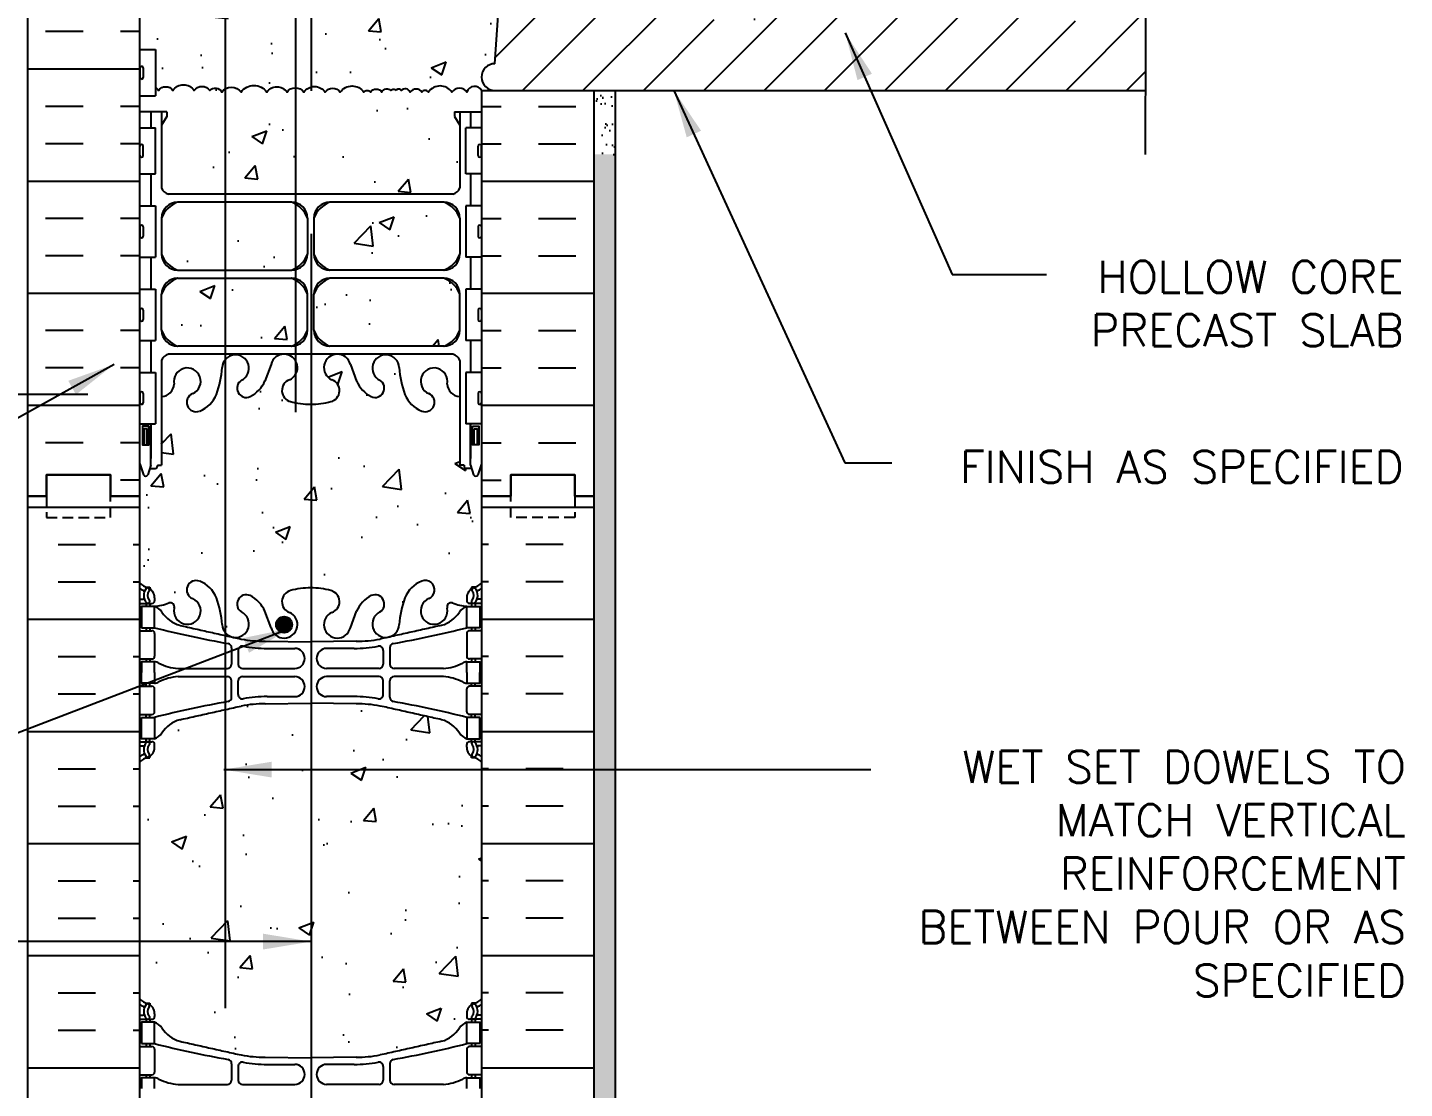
# Model space of a CAD drawing. Header units: inches. Extents: x 224.3 to 278.9, y 156 to 224.2.
# Drawn here: x 246.67 to 278.91, y 182.37 to 207.21 of the extents above; entities that cross this region are included whole.
import ezdxf

# ---------------------------------------------------------------- set-up
doc = ezdxf.new("R2010")
doc.units = ezdxf.units.IN
doc.header["$MEASUREMENT"] = 0
doc.linetypes.add('DASHED2', pattern=[0.375, 0.25, -0.125])
for name, color, linetype in [('HATCH', 12, 'Continuous'), ('line25', 2, 'Continuous'), ('LINE3', 3, 'Continuous'), ('LINE50', 5, 'Continuous'), ('LINE9', 9, 'Continuous'), ('TEXT', 4, 'Continuous'), ('Web_Edge', 9, 'Continuous')]:
    doc.layers.add(name, color=color, linetype=linetype)
doc.styles.add('DIM', font='romans.shx', dxfattribs={"width": 0.7})
doc.styles.add('ROMANS', font='romans.shx', dxfattribs={"height": 0.75})
doc.dimstyles.new('ext_12', dxfattribs={"dimscale": 12, "dimtxt": 0.09375, "dimasz": 0.09375, "dimexe": 0.09375, "dimexo": 0.0625, "dimgap": 0.0625, "dimtad": 1, "dimdec": 1, "dimzin": 3, "dimdsep": 46, "dimlunit": 4, "dimtxsty": 'DIM', "dimcen": 0.09, "dimdle": 0.09375, "dimclrt": 4, "dimadec": 0, "dimazin": 0, "dimtfac": 1, "dimtdec": 1, "dimtmove": 2, "dimatfit": 3, "dimfxl": 1, "dimfrac": 2, "dimtolj": 1, "dimtzin": 0, "dimarcsym": 0})
pattern_1 = [(50, (0, 0), (3.5863, -0.31376), [0.375, -4.125]), (355, (0, 0), (-0.693757, 3.76096), [0.3, -3.3]), (100.4514, (0.299, -0.026), (2.892544, 3.4472), [0.3187, -3.50571]), (46.1842, (0, 1), (5.336207, -0.827596), [0.5625, -6.1875]), (96.6356, (0.4447, 0.931), (4.67331, 4.87059), [0.47805, -5.25857]), (351.1842, (0, 1), (4.67331, 4.87059), [0.45, -4.95]), (21, (0.5, 0.75), (2.984535, -2.013094), [0.375, -4.125]), (326, (0.5, 0.75), (1.216577, 3.62575), [0.3, -3.3]), (71.4514, (0.7487, 0.5822), (4.201112, 1.612656), [0.3187, -3.50571]), (37.5, (0, 0), (0.0607993, 1.6644693), [0, -3.26, 0, -3.35, 0, -3.3125]), (7.5, (0, 0), (1.315348, 1.972059), [0, -1.91, 0, -3.185, 0, -1.2625]), (327.5, (-1.115, 0), (2.669112, -0.1127744), [0, -1.25, 0, -3.9, 0, -5.175]), (317.5, (-1.615, 0), (2.915931, 0.500525), [0, -1.625, 0, -2.59, 0, -3.675])]

msp = doc.modelspace()

# ---------------------------------------------------------------- hatches: boundary and pattern name
at = {"layer": 'HATCH'}
h = msp.add_hatch(dxfattribs=at)
h.set_pattern_fill('AR-CONC', color=256, scale=0.5)
h.set_pattern_definition(pattern_1)
edge = h.paths.add_edge_path()
edge.add_line((257.301, 220.468), (257.301, 223.242))
edge.add_line((257.301, 223.242), (252.301, 223.242))
edge.add_line((252.301, 223.242), (251.301, 222.242))
edge.add_line((251.301, 222.242), (251.301, 224.242))
edge.add_line((251.301, 224.242), (250.301, 223.242))
edge.add_line((250.301, 223.242), (249.301, 223.242))
edge.add_line((249.301, 223.242), (249.301, 220.468))
edge.add_arc((249.647, 220.829), 0.5, 226.2109, 246.4218)
edge.add_line((249.447, 220.371), (249.537, 220.371))
edge.add_line((249.537, 220.371), (249.537, 220.329))
edge.add_arc((249.397, 220.122), 0.25, 0, 55.9442, ccw=False)
edge.add_line((249.647, 220.122), (249.647, 220.055))
edge.add_arc((249.584, 220.055), 0.0625, -90, 0, ccw=False)
edge.add_line((249.584, 219.992), (249.537, 219.992))
edge.add_line((249.537, 219.992), (249.537, 219.922))
edge.add_line((249.537, 219.922), (249.642, 219.922))
edge.add_arc((249.519, 219.58), 0.364, 32.0424, 70.3387, ccw=False)
edge.add_arc((250.442, 220.191), 0.743, 214.228, 253.8107)
edge.add_spline(control_points=[(250.235, 219.477), (251.672, 219.156)], knot_values=[0, 0, 1, 1], degree=1, periodic=0)
edge.add_arc((252.229, 222.088), 2.984, 259.2546, 270.0995)
edge.add_line((252.234, 219.104), (253.301, 219.088))
edge.add_line((253.301, 219.088), (254.367, 219.104))
edge.add_arc((254.372, 222.088), 2.984, 269.9005, 280.7454)
edge.add_spline(control_points=[(254.929, 219.156), (256.366, 219.477)], knot_values=[0, 0, 1, 1], degree=1, periodic=0)
edge.add_arc((256.159, 220.191), 0.743, 286.1893, 325.772)
edge.add_arc((257.082, 219.58), 0.364, 109.6613, 147.9576, ccw=False)
edge.add_line((256.96, 219.922), (257.065, 219.922))
edge.add_line((257.065, 219.922), (257.065, 219.992))
edge.add_line((257.065, 219.992), (257.017, 219.992))
edge.add_arc((257.017, 220.055), 0.0625, 180, 270, ccw=False)
edge.add_line((256.955, 220.055), (256.955, 220.122))
edge.add_arc((257.205, 220.122), 0.25, 124.0558, 180, ccw=False)
edge.add_line((257.065, 220.329), (257.065, 220.371))
edge.add_line((257.065, 220.371), (257.155, 220.371))
edge.add_arc((256.955, 220.829), 0.5, 293.5782, 313.7891)
edge = h.paths.add_edge_path()
edge.add_arc((256.955, 189.654), 0.5, 46.2109, 66.4218)
edge.add_line((257.155, 190.112), (257.065, 190.112))
edge.add_line((257.065, 190.112), (257.065, 190.154))
edge.add_arc((257.205, 190.361), 0.25, 180, 235.9442, ccw=False)
edge.add_line((256.955, 190.361), (256.955, 190.428))
edge.add_arc((257.017, 190.428), 0.0625, 90, 180, ccw=False)
edge.add_line((257.017, 190.491), (257.065, 190.491))
edge.add_line((257.065, 190.491), (257.065, 190.561))
edge.add_line((257.065, 190.561), (256.96, 190.561))
edge.add_arc((257.082, 190.904), 0.364, 212.0424, 250.3387, ccw=False)
edge.add_arc((256.159, 190.292), 0.743, 34.228, 73.8107)
edge.add_spline(control_points=[(256.366, 191.006), (254.929, 191.327)], knot_values=[0, 0, 1, 1], degree=1, periodic=0)
edge.add_arc((254.372, 188.395), 2.984, 79.2546, 90.0995)
edge.add_line((254.367, 191.379), (253.301, 191.395))
edge.add_line((253.301, 191.395), (252.234, 191.379))
edge.add_arc((252.229, 188.395), 2.984, 89.9005, 100.7454)
edge.add_spline(control_points=[(251.672, 191.327), (250.235, 191.006)], knot_values=[0, 0, 1, 1], degree=1, periodic=0)
edge.add_arc((250.442, 190.292), 0.743, 106.1893, 145.772)
edge.add_arc((249.519, 190.904), 0.364, 289.6613, 327.9576, ccw=False)
edge.add_line((249.642, 190.561), (249.537, 190.561))
edge.add_line((249.537, 190.561), (249.537, 190.491))
edge.add_line((249.537, 190.491), (249.584, 190.491))
edge.add_arc((249.584, 190.428), 0.0625, 0, 90, ccw=False)
edge.add_line((249.647, 190.428), (249.647, 190.361))
edge.add_arc((249.397, 190.361), 0.25, 304.0558, 360, ccw=False)
edge.add_line((249.537, 190.154), (249.537, 190.112))
edge.add_line((249.537, 190.112), (249.447, 190.112))
edge.add_arc((249.647, 189.654), 0.5, 113.5782, 133.7891)
edge.add_line((249.301, 190.015), (249.301, 184.468))
edge.add_arc((249.647, 184.829), 0.5, 226.2109, 246.4218)
edge.add_line((249.447, 184.371), (249.537, 184.371))
edge.add_line((249.537, 184.371), (249.537, 184.329))
edge.add_arc((249.397, 184.122), 0.25, 0, 55.9442, ccw=False)
edge.add_line((249.647, 184.122), (249.647, 184.055))
edge.add_arc((249.584, 184.055), 0.0625, -90, 0, ccw=False)
edge.add_line((249.584, 183.992), (249.537, 183.992))
edge.add_line((249.537, 183.992), (249.537, 183.922))
edge.add_line((249.537, 183.922), (249.642, 183.922))
edge.add_arc((249.519, 183.58), 0.364, 32.0424, 70.3387, ccw=False)
edge.add_arc((250.442, 184.191), 0.743, 214.228, 253.8107)
edge.add_spline(control_points=[(250.235, 183.477), (251.672, 183.156)], knot_values=[0, 0, 1, 1], degree=1, periodic=0)
edge.add_arc((252.229, 186.088), 2.984, 259.2546, 270.0995)
edge.add_line((252.234, 183.104), (253.301, 183.088))
edge.add_line((253.301, 183.088), (254.367, 183.104))
edge.add_arc((254.372, 186.088), 2.984, 269.9005, 280.7454)
edge.add_spline(control_points=[(254.929, 183.156), (256.366, 183.477)], knot_values=[0, 0, 1, 1], degree=1, periodic=0)
edge.add_arc((256.159, 184.191), 0.743, 286.1893, 325.772)
edge.add_arc((257.082, 183.58), 0.364, 109.6613, 147.9576, ccw=False)
edge.add_line((256.96, 183.922), (257.065, 183.922))
edge.add_line((257.065, 183.922), (257.065, 183.992))
edge.add_line((257.065, 183.992), (257.017, 183.992))
edge.add_arc((257.017, 184.055), 0.0625, 180, 270, ccw=False)
edge.add_line((256.955, 184.055), (256.955, 184.122))
edge.add_arc((257.205, 184.122), 0.25, 124.0558, 180, ccw=False)
edge.add_line((257.065, 184.329), (257.065, 184.371))
edge.add_line((257.065, 184.371), (257.155, 184.371))
edge.add_arc((256.955, 184.829), 0.5, 293.5782, 313.7891)
edge.add_line((257.301, 184.468), (257.301, 190.015))
h = msp.add_hatch(dxfattribs=at)
h.set_pattern_fill('AR-CONC', color=256, scale=0.5)
h.set_pattern_definition(pattern_1)
h.paths.add_polyline_path([(263.308, 212.242, 0.379205), (260.875, 210.087, 2.637096)])
h.paths.add_polyline_path([(263.308, 213.742), (258.784, 213.742), (258.784, 213.344), (258.691, 213.156), (258.597, 213.344), (258.597, 213.742), (258.129, 213.742), (258.042, 212.495, -0.932515), (257.955, 211.251), (257.851, 209.769), (260.875, 210.087, -0.379205), (263.308, 212.242)])
h.paths.add_polyline_path([(257.955, 211.251, 0.932515), (258.042, 212.495), (258.129, 213.742), (249.855, 213.742, 0.366745), (249.611, 213.531), (249.611, 212.547), (249.665, 212.547), (249.665, 211.347), (249.301, 211.347), (249.301, 210.597), (249.665, 210.597), (249.665, 209.397), (249.301, 209.397), (249.301, 208.647), (249.665, 208.647), (249.665, 207.447), (249.301, 207.447), (249.301, 206.697), (249.665, 206.697), (249.665, 205.815, -0.08702), (249.739, 205.742, -0.520567), (250.071, 205.742, -0.520567), (250.574, 205.742, -0.520567), (250.936, 205.742, -0.520567), (251.217, 205.701, -0.520567), (251.67, 205.701, -0.520567), (252.273, 205.701, -0.520567), (252.746, 205.701, -0.520567), (253.138, 205.701, -0.520567), (253.641, 205.701, -0.520567), (253.993, 205.701, -0.520567), (254.546, 205.701, -0.520567), (254.697, 205.701, -0.520567), (254.969, 205.701, -0.520567), (255.18, 205.742, -0.520567), (255.301, 205.742, -0.520567), (255.421, 205.742, -0.520567), (255.632, 205.701, -0.520567), (255.904, 205.701, -0.520567), (256.055, 205.701, -0.520567), (256.608, 205.701, -0.520567), (256.96, 205.701, -0.671574), (257.301, 205.742), (257.613, 205.742, -1), (257.613, 206.367), (257.851, 209.769)])
h.paths.add_polyline_path([(256.791, 204.929), (256.671, 205.129), (256.671, 205.242), (257.301, 205.242), (257.301, 205.742, 0.671574), (256.96, 205.701, 0.520567), (256.608, 205.701, 0.520567), (256.055, 205.701, 0.520567), (255.904, 205.701, 0.520567), (255.632, 205.701, 0.520567), (255.421, 205.742, 0.520567), (255.301, 205.742, 0.520567), (255.18, 205.742, 0.520567), (254.969, 205.701, 0.520567), (254.697, 205.701, 0.520567), (254.546, 205.701, 0.520567), (253.993, 205.701, 0.520567), (253.641, 205.701, 0.520567), (253.138, 205.701, 0.520567), (252.746, 205.701, 0.520567), (252.273, 205.701, 0.520567), (251.67, 205.701, 0.520567), (251.217, 205.701, 0.520567), (250.936, 205.742, 0.520567), (250.574, 205.742, 0.520567), (250.071, 205.742, 0.520567), (249.739, 205.742, 0.08702), (249.665, 205.815), (249.665, 205.617), (249.301, 205.617), (249.301, 205.242), (249.931, 205.242), (249.931, 205.129), (249.811, 204.929), (249.811, 203.46, 0.268156), (249.972, 203.312), (256.629, 203.312, 0.268138), (256.791, 203.46)])
h.paths.add_polyline_path([(257.301, 197.001), (257.222, 196.759, -0.725737), (257.116, 196.74), (257.067, 196.89), (256.941, 196.89, -0.414214), (256.891, 196.94), (256.891, 196.97), (256.791, 196.97), (256.791, 198.572, -0.380392), (256.498, 198.867, 2.087231), (256.064, 198.642, -1), (255.9, 198.234, -0.227838), (255.496, 198.658, -0.06598), (255.371, 199.267, 1.629604), (254.9, 198.965, -1.059167), (254.694, 198.584, -0.16372), (254.372, 198.937), (254.229, 199.324, 1.612474), (253.798, 198.965, -0.734872), (253.775, 198.454, -0.068475), (253.301, 198.392, -0.068475), (252.826, 198.454, -0.734872), (252.803, 198.965, 1.612474), (252.372, 199.324), (252.229, 198.937, -0.16372), (251.907, 198.584, -1.059167), (251.701, 198.965, 1.629604), (251.23, 199.267, -0.06598), (251.105, 198.658, -0.227838), (250.701, 198.234, -1), (250.537, 198.642, 2.087231), (250.104, 198.867, -0.380397), (249.811, 198.572), (249.811, 196.97), (249.711, 196.97), (249.711, 196.94, -0.414214), (249.661, 196.89), (249.534, 196.89), (249.492, 196.759, -0.725737), (249.386, 196.74), (249.301, 197.001), (249.301, 196.242), (249.301, 194.207, 0.088416), (249.447, 194.11), (249.537, 194.11), (249.537, 194.068, -0.249069), (249.647, 193.861), (249.647, 193.793, -0.414214), (249.584, 193.731), (249.537, 193.731), (249.537, 193.661), (249.642, 193.661, 0.085348), (249.971, 193.736, -0.669601), (250.104, 193.616, 2.087231), (250.537, 193.841, -1), (250.701, 194.25, -0.227838), (251.105, 193.825, -0.06598), (251.23, 193.217, 1.629604), (251.701, 193.518, -1.059167), (251.907, 193.9, -0.16372), (252.229, 193.546), (252.372, 193.159, 1.612474), (252.803, 193.518, -0.734872), (252.826, 194.029, -0.068475), (253.301, 194.092, -0.068475), (253.775, 194.029, -0.734872), (253.798, 193.518, 1.612474), (254.229, 193.159), (254.372, 193.546, -0.16372), (254.694, 193.9, -1.059167), (254.9, 193.518, 1.629604), (255.371, 193.217, -0.06598), (255.496, 193.825, -0.227838), (255.9, 194.25, -1), (256.064, 193.841, 2.087231), (256.498, 193.616, -0.669601), (256.63, 193.736, 0.085348), (256.96, 193.661), (257.065, 193.661), (257.065, 193.731), (257.017, 193.731, -0.414214), (256.955, 193.793), (256.955, 193.861, -0.249069), (257.065, 194.068), (257.065, 194.11), (257.155, 194.11, 0.088416), (257.301, 194.207)])
h.paths.add_polyline_path([(253.224, 201.909), (253.224, 202.75, 0.225652), (252.849, 203.125), (250.186, 203.125, 0.225652), (249.811, 202.75), (249.811, 201.909, 0.225652), (250.186, 201.534), (252.849, 201.534, 0.225652)])
h.paths.add_polyline_path([(253.224, 200.968, 0.225652), (252.849, 201.343), (250.186, 201.343, 0.225652), (249.811, 200.968), (249.811, 200.128, 0.225652), (250.186, 199.753), (252.849, 199.753, 0.225652), (253.224, 200.128)])
h.paths.add_polyline_path([(256.791, 200.968, 0.225652), (256.416, 201.343), (253.752, 201.343, 0.225652), (253.377, 200.968), (253.377, 200.128, 0.225652), (253.752, 199.753), (256.416, 199.753, 0.225652), (256.791, 200.128)])
h.paths.add_polyline_path([(256.791, 202.75, 0.225652), (256.416, 203.125), (253.752, 203.125, 0.225652), (253.377, 202.75), (253.377, 201.909, 0.225652), (253.752, 201.534), (256.416, 201.534, 0.225652), (256.791, 201.909)])
h.paths.add_polyline_path([(255.496, 180.658, -0.06598), (255.371, 181.267, 1.629604), (254.9, 180.965, -1.059167), (254.694, 180.584, -0.16372), (254.372, 180.937), (254.229, 181.324, 1.612474), (253.798, 180.965, -0.734872), (253.775, 180.454, -0.068475), (253.301, 180.392, -0.068475), (252.826, 180.454, -0.734872), (252.803, 180.965, 1.612474), (252.372, 181.324), (252.229, 180.937, -0.16372), (251.907, 180.584, -1.059167), (251.701, 180.965, 1.629604), (251.23, 181.267, -0.06598), (251.105, 180.658, -0.227838), (250.701, 180.234, -1), (250.537, 180.642, 2.087231), (250.104, 180.867, -0.669601), (249.971, 180.747, 0.085348), (249.642, 180.822), (249.537, 180.822), (249.537, 180.752), (249.584, 180.752, -0.414214), (249.647, 180.69), (249.647, 180.622, -0.249069), (249.537, 180.415), (249.537, 180.373), (249.447, 180.373, 0.088416), (249.301, 180.276), (249.301, 178.242), (250.301, 178.242), (251.301, 179.242), (251.301, 177.242), (252.301, 178.242), (257.301, 178.242), (257.301, 180.276, 0.088416), (257.155, 180.373), (257.065, 180.373), (257.065, 180.415, -0.249069), (256.955, 180.622), (256.955, 180.69, -0.414214), (257.017, 180.752), (257.065, 180.752), (257.065, 180.822), (256.96, 180.822, 0.085348), (256.63, 180.747, -0.669601), (256.498, 180.867, 2.087231), (256.064, 180.642, -1), (255.9, 180.234, -0.227838)])
h.paths.add_polyline_path([(257.301, 216.276, 0.088416), (257.155, 216.373), (257.065, 216.373), (257.065, 216.415, -0.249069), (256.955, 216.622), (256.955, 216.69, -0.414214), (257.017, 216.752), (257.065, 216.752), (257.065, 216.822), (256.96, 216.822, 0.085348), (256.63, 216.747, -0.669601), (256.498, 216.867, 2.087231), (256.064, 216.642, -1), (255.9, 216.234, -0.227838), (255.496, 216.658, -0.06598), (255.371, 217.267, 1.629604), (254.9, 216.965, -1.059167), (254.694, 216.584, -0.16372), (254.372, 216.937), (254.229, 217.324, 1.612474), (253.798, 216.965, -0.734872), (253.775, 216.454, -0.068475), (253.301, 216.392, -0.068475), (252.826, 216.454, -0.734872), (252.803, 216.965, 1.612474), (252.372, 217.324), (252.229, 216.937, -0.16372), (251.907, 216.584, -1.059167), (251.701, 216.965, 1.629604), (251.23, 217.267, -0.06598), (251.105, 216.658, -0.227838), (250.701, 216.234, -1), (250.537, 216.642, 2.087231), (250.104, 216.867, -0.669601), (249.971, 216.747, 0.085348), (249.642, 216.822), (249.537, 216.822), (249.537, 216.752), (249.584, 216.752, -0.414214), (249.647, 216.69), (249.647, 216.622, -0.249069), (249.537, 216.415), (249.537, 216.373), (249.447, 216.373, 0.088416), (249.301, 216.276), (249.301, 214.242), (249.301, 212.547), (249.362, 212.547), (249.362, 213.548, -0.379481), (249.854, 213.992), (257.988, 213.992), (257.988, 214.242), (257.301, 214.242)])
h = msp.add_hatch(dxfattribs=at)
h.set_pattern_fill('INSUL', color=256, scale=7, angle=180, style=0)
h.set_pattern_definition([(180, (256.7176, 195.7415), (-3e-16, -2.625), []), (180, (256.7176, 194.8665), (-3e-16, -2.625), [0.875, -0.875]), (180, (256.7176, 193.9915), (-3e-16, -2.625), [0.875, -0.875])])
h.paths.add_polyline_path([(246.676, 196.242), (247.113, 196.242), (247.113, 196.742), (248.613, 196.742), (248.613, 196.242), (249.301, 196.242), (249.301, 214.242), (249.051, 214.242), (248.613, 214.242), (248.613, 213.742), (247.113, 213.742), (247.113, 214.242), (246.676, 214.242)])
h = msp.add_hatch(dxfattribs=at)
h.set_pattern_fill('ANSI31', color=256, scale=8, style=0)
h.set_pattern_definition([(45, (123.2112, 7.0531), (-0.7071068, 0.7071068), [])])
h.paths.add_polyline_path([(272.586, 211.477), (272.851, 211.742), (272.851, 213.742), (263.308, 213.742), (263.308, 212.242, -2.637096), (260.875, 210.087), (257.851, 209.769), (257.85, 209.762), (257.613, 206.367, 1), (257.613, 205.742), (272.844, 205.742), (272.849, 208.436, -2.861697)])
h = msp.add_hatch(dxfattribs=at)
h.set_pattern_fill('INSUL', color=256, scale=7, angle=180, style=0)
h.set_pattern_definition([(7e-15, (249.8835, 195.7415), (3e-16, -2.625), []), (7e-15, (249.8835, 194.8665), (3e-16, -2.625), [0.875, -0.875]), (7e-15, (249.8835, 193.9915), (3e-16, -2.625), [0.875, -0.875])])
h.paths.add_polyline_path([(259.926, 205.742), (257.301, 205.742), (257.301, 196.242), (257.988, 196.242), (257.988, 196.742), (259.488, 196.742), (259.488, 196.242), (259.926, 196.242)])
h = msp.add_hatch(dxfattribs=at)
h.set_pattern_fill('AR-SAND', color=256, scale=0.25, style=0)
h.set_pattern_definition([(37.5, (259.92554, 204.24154), (-0.01575, 0.48171), [0, -0.38, 0, -0.425, 0, -0.40625]), (7.5, (259.92554, 204.24154), (0.44244, 0.70554), [0, -0.205, 0, -0.3425, 0, -0.13125]), (327.5, (259.61804, 204.24154), (0.77854, 0.00141), [0, -0.125, 0, -0.45, 0, -0.5875]), (317.5, (259.61804, 204.24154), (0.75153, 0.21942), [0, -0.0625, 0, -0.295, 0, -0.3375])])
h.paths.add_polyline_path([(260.426, 205.742), (259.926, 205.742), (259.926, 204.242), (260.426, 204.242)])
h = msp.add_hatch(dxfattribs=at)
h.set_pattern_fill('AR-SAND', color=256, scale=0.25, style=0)
h.set_pattern_definition([(37.5, (123.21122, -3.9729), (-0.01574834, 0.48170594), [0, -0.38, 0, -0.425, 0, -0.40625]), (7.5, (123.2112, -3.9729), (0.4424442, 0.7055365), [0, -0.205, 0, -0.3425, 0, -0.13125]), (327.5, (122.90372, -3.9729), (0.7785355, 0.00141476), [0, -0.125, 0, -0.45, 0, -0.5875]), (317.5, (122.9037, -3.9729), (0.7515317, 0.2194189), [0, -0.0625, 0, -0.295, 0, -0.3375])])
h.paths.add_polyline_path([(260.426, 204.242), (259.926, 204.242), (259.926, 178.242), (260.426, 178.242)])
h = msp.add_hatch(dxfattribs=at)
h.set_pattern_fill('INSUL', color=256, scale=7, style=0)
h.set_pattern_definition([(7e-15, (-2676.861, -218.768), (0, 2.625), []), (7e-15, (-2676.861, -217.893), (0, 2.625), [0.875, -0.875]), (7e-15, (-2676.861, -217.018), (0, 2.625), [0.875, -0.875])])
h.paths.add_polyline_path([(246.676, 178.242), (247.113, 178.242), (247.113, 178.742), (248.613, 178.742), (248.613, 178.242), (249.301, 178.242), (249.301, 196.242), (248.613, 196.242), (248.613, 196.742), (247.113, 196.742), (247.113, 196.242), (246.676, 196.242)])
h = msp.add_hatch(dxfattribs=at)
h.set_pattern_fill('INSUL', color=256, scale=7, style=0)
h.set_pattern_definition([(180, (3183.462, -218.768), (0, 2.625), []), (180, (3183.462, -217.893), (0, 2.625), [0.875, -0.875]), (180, (3183.462, -217.018), (0, 2.625), [0.875, -0.875])])
h.paths.add_polyline_path([(259.926, 178.242), (259.488, 178.242), (259.488, 178.742), (257.988, 178.742), (257.988, 178.242), (257.301, 178.242), (257.301, 196.242), (257.988, 196.242), (257.988, 196.742), (259.488, 196.742), (259.488, 196.242), (259.926, 196.242)])
at = {"layer": 'LINE3'}
msp.add_hatch(color=256, dxfattribs=at).paths.add_polyline_path([(252.489, 193.232, 1), (252.864, 193.232, 1)])

# ---------------------------------------------------------------- linework, layer by layer
at = {"layer": 'HATCH'}
msp.add_line((256.875, 193.709), (256.875, 193.709), dxfattribs=at)
for points in [[(249.665, 205.815, -0.08702), (249.739, 205.742, -0.520567), (250.071, 205.742, -0.520567), (250.574, 205.742, -0.520567), (250.936, 205.742, -0.520567), (251.217, 205.701, -0.520567), (251.67, 205.701, -0.520567), (252.273, 205.701, -0.520567), (252.746, 205.701, -0.520567), (253.138, 205.701, -0.520567), (253.641, 205.701, -0.520567), (253.993, 205.701, -0.520567), (254.546, 205.701, -0.520567), (254.697, 205.701, -0.520567), (254.969, 205.701, -0.520567), (255.18, 205.742, -0.520567), (255.301, 205.742)], [(257.301, 205.742, 0.671574), (256.96, 205.701, 0.520567), (256.608, 205.701, 0.520567), (256.055, 205.701, 0.520567), (255.904, 205.701, 0.520567), (255.632, 205.701, 0.520567), (255.421, 205.742, 0.520567), (255.301, 205.742)]]:
    msp.add_lwpolyline(points, format="xyb", dxfattribs=at)
at = {"layer": 'line25'}
for p, q in [((249.301, 196.242), (249.301, 214.242)), ((257.613, 206.367), (257.851, 209.769)), ((249.301, 206.697), (249.665, 206.697)), ((249.665, 206.697), (249.665, 205.617)), ((257.301, 205.742), (272.844, 205.742)), ((257.301, 205.742), (257.301, 178.242)), ((249.301, 205.617), (249.665, 205.617)), ((249.301, 204.867), (249.665, 204.867)), ((249.665, 203.787), (249.665, 204.867)), ((257.301, 204.867), (256.936, 204.867)), ((256.936, 203.787), (256.936, 204.867)), ((249.301, 203.787), (249.665, 203.787)), ((257.301, 203.787), (256.936, 203.787)), ((249.301, 203.037), (249.665, 203.037)), ((249.665, 203.037), (249.665, 201.837)), ((257.301, 203.037), (256.936, 203.037)), ((256.936, 203.037), (256.936, 201.837)), ((249.301, 201.837), (249.665, 201.837)), ((257.301, 201.837), (256.936, 201.837)), ((249.301, 201.087), (249.665, 201.087)), ((249.665, 201.087), (249.665, 199.887)), ((257.301, 201.087), (256.936, 201.087)), ((256.936, 201.087), (256.936, 199.887)), ((249.301, 199.887), (249.665, 199.887)), ((257.301, 199.887), (256.936, 199.887)), ((249.301, 199.137), (249.665, 199.137)), ((249.665, 199.137), (249.665, 197.937)), ((257.301, 199.137), (256.936, 199.137)), ((256.936, 199.137), (256.936, 197.937)), ((249.301, 197.937), (249.665, 197.937)), ((257.301, 197.937), (256.936, 197.937)), ((249.301, 178.242), (249.301, 196.242))]:
    msp.add_line(p, q, dxfattribs=at)
msp.add_arc((257.613, 206.054), 0.313, 90, 270, dxfattribs=at)
at = {"layer": 'LINE3'}
for p, q in [((253.312, 223.242), (253.312, 205.735)), ((251.301, 222.242), (251.301, 184.252)), ((252.95, 198.206), (252.95, 210.284)), ((253.312, 202.385), (253.312, 178.242))]:
    msp.add_line(p, q, dxfattribs=at)
msp.add_circle((252.677, 193.232), 0.188, dxfattribs=at)
at = {"layer": 'LINE50'}
for p, q in [((259.926, 205.742), (259.926, 178.242)), ((246.676, 178.242), (246.676, 196.242))]:
    msp.add_line(p, q, dxfattribs=at)
for points in [[(247.113, 196.242), (246.676, 196.242), (246.676, 214.242), (247.113, 214.242), (247.113, 214.742), (248.613, 214.742), (248.613, 214.242), (249.051, 214.242), (249.301, 214.242)], [(246.676, 196.242), (247.113, 196.242), (247.113, 196.742), (248.613, 196.742), (248.613, 196.242), (249.301, 196.242)], [(249.301, 196.242), (248.613, 196.242), (248.613, 196.742), (247.113, 196.742), (247.113, 196.242), (246.676, 196.242)], [(259.926, 196.242), (259.488, 196.242), (259.488, 196.742), (257.988, 196.742), (257.988, 196.242), (257.301, 196.242)], [(257.301, 196.242), (257.988, 196.242), (257.988, 196.742), (259.488, 196.742), (259.488, 196.242), (259.926, 196.242)], [(249.301, 196.242), (249.051, 196.242), (248.613, 196.242)], [(257.301, 196.242), (257.551, 196.242), (257.988, 196.242)]]:
    msp.add_lwpolyline(points, dxfattribs=at)
at = {"layer": 'LINE9'}
for p, q in [((249.301, 206.267), (249.301, 206.047)), ((249.301, 206.212), (249.301, 206.212)), ((249.301, 206.102), (249.301, 206.102)), ((249.341, 206.307), (249.341, 206.307)), ((249.381, 206.267), (249.381, 206.047)), ((249.341, 206.007), (249.341, 206.007)), ((260.426, 205.742), (260.426, 178.242)), ((249.301, 204.217), (249.301, 204.437)), ((249.341, 204.477), (249.341, 204.477)), ((249.381, 204.217), (249.381, 204.437)), ((257.221, 204.217), (257.221, 204.437)), ((257.261, 204.477), (257.261, 204.477)), ((257.301, 204.217), (257.301, 204.437)), ((249.301, 204.382), (249.301, 204.382)), ((249.301, 204.272), (249.301, 204.272)), ((249.341, 204.177), (249.341, 204.177)), ((257.261, 204.177), (257.261, 204.177)), ((257.301, 204.382), (257.301, 204.382)), ((257.301, 204.272), (257.301, 204.272)), ((249.301, 202.547), (249.301, 202.327)), ((249.301, 202.492), (249.301, 202.492)), ((249.341, 202.587), (249.341, 202.587)), ((249.381, 202.547), (249.381, 202.327)), ((257.221, 202.547), (257.221, 202.327)), ((257.261, 202.587), (257.261, 202.587)), ((257.301, 202.547), (257.301, 202.327)), ((257.301, 202.492), (257.301, 202.492)), ((249.301, 202.382), (249.301, 202.382)), ((249.341, 202.287), (249.341, 202.287)), ((257.261, 202.287), (257.261, 202.287)), ((257.301, 202.382), (257.301, 202.382)), ((249.301, 200.597), (249.301, 200.377)), ((249.301, 200.542), (249.301, 200.542)), ((249.381, 200.597), (249.381, 200.377)), ((257.221, 200.597), (257.221, 200.377)), ((257.301, 200.597), (257.301, 200.377)), ((257.301, 200.542), (257.301, 200.542)), ((249.301, 200.432), (249.301, 200.432)), ((249.341, 200.337), (249.341, 200.337)), ((257.261, 200.337), (257.261, 200.337)), ((257.301, 200.432), (257.301, 200.432)), ((246.083, 198.625), (248.083, 198.625)), ((249.301, 198.647), (249.301, 198.427)), ((249.341, 198.687), (249.341, 198.687)), ((249.381, 198.647), (249.381, 198.427)), ((257.221, 198.647), (257.221, 198.427)), ((257.261, 198.687), (257.261, 198.687)), ((257.301, 198.647), (257.301, 198.427)), ((249.301, 198.592), (249.301, 198.592)), ((249.301, 198.482), (249.301, 198.482)), ((249.341, 198.387), (249.341, 198.387)), ((257.261, 198.387), (257.261, 198.387)), ((257.301, 198.592), (257.301, 198.592)), ((257.301, 198.482), (257.301, 198.482))]:
    msp.add_line(p, q, dxfattribs=at)
msp.add_lwpolyline([(272.851, 215.648), (272.851, 211.742), (271.851, 210.742), (272.851, 210.742), (273.851, 210.742), (272.851, 209.742), (272.842, 204.242)], dxfattribs=at)
at = {"layer": 'LINE9', "linetype": 'DASHED2'}
for points in [[(247.113, 196.242), (247.113, 196.242), (247.113, 195.742), (248.613, 195.742), (248.613, 196.242), (248.613, 196.242)], [(259.488, 196.242), (259.488, 196.242), (259.488, 195.742), (257.988, 195.742), (257.988, 196.242), (257.988, 196.242)]]:
    msp.add_lwpolyline(points, dxfattribs=at)
at = {"layer": 'LINE9'}
for centre, start, end in [((249.341, 206.267), 90, 180), ((249.341, 206.047), 180, 270), ((249.341, 206.267), 0, 90), ((249.341, 206.047), 270, 0), ((249.341, 204.437), 90, 180), ((249.341, 204.437), 360, 90), ((257.261, 204.437), 90, 180), ((257.261, 204.437), 0, 90), ((249.341, 204.217), 180, 270), ((249.341, 204.217), 270, 0), ((257.261, 204.217), 180, 270), ((257.261, 204.217), 270, 0), ((249.341, 202.547), 90, 180), ((249.341, 202.547), 0, 90), ((257.261, 202.547), 90, 180), ((257.261, 202.547), 360, 90), ((249.341, 202.327), 180, 270), ((249.341, 202.327), 270, 0), ((257.261, 202.327), 180, 270), ((257.261, 202.327), 270, 0), ((249.341, 200.597), 90, 180), ((249.341, 200.597), 0, 90), ((257.261, 200.597), 90, 180), ((257.261, 200.597), 360, 90), ((249.341, 200.377), 180, 270), ((249.341, 200.377), 270, 0), ((257.261, 200.377), 180, 270), ((257.261, 200.377), 270, 0), ((249.341, 198.647), 90, 180), ((249.341, 198.647), 0, 90), ((257.261, 198.647), 90, 180), ((257.261, 198.647), 360, 90), ((249.341, 198.427), 180, 270), ((249.341, 198.427), 270, 0), ((257.261, 198.427), 180, 270), ((257.261, 198.427), 270, 0)]:
    msp.add_arc(centre, 0.04, start, end, dxfattribs=at)
at = {"layer": 'Web_Edge'}
for p, q in [((249.921, 205.242), (249.301, 205.242)), ((249.931, 205.242), (249.301, 205.242)), ((249.811, 205.242), (249.811, 203.46)), ((249.931, 205.129), (249.811, 204.929)), ((249.931, 205.129), (249.811, 204.929)), ((249.931, 205.242), (249.931, 205.129)), ((249.931, 205.242), (249.931, 205.129)), ((256.671, 205.242), (257.301, 205.242)), ((256.671, 205.242), (257.301, 205.242)), ((256.671, 205.242), (256.671, 205.129)), ((256.671, 205.242), (256.671, 205.129)), ((256.671, 205.129), (256.791, 204.929)), ((256.671, 205.129), (256.791, 204.929)), ((256.791, 205.242), (256.791, 203.46)), ((256.629, 203.312), (249.972, 203.312)), ((252.849, 203.125), (250.186, 203.125)), ((256.416, 203.125), (253.752, 203.125)), ((249.811, 202.75), (249.811, 201.909)), ((253.224, 202.75), (253.224, 201.909)), ((253.377, 202.751), (253.377, 201.91)), ((256.791, 202.75), (256.791, 201.909)), ((250.186, 201.534), (252.849, 201.534)), ((256.416, 201.534), (253.752, 201.534)), ((250.186, 201.343), (252.849, 201.343)), ((256.416, 201.343), (253.752, 201.343)), ((249.811, 200.128), (249.811, 200.968)), ((253.224, 200.128), (253.224, 200.968)), ((253.377, 200.127), (253.377, 200.968)), ((256.791, 200.128), (256.791, 200.968)), ((256.629, 199.565), (249.972, 199.565)), ((252.849, 199.753), (250.186, 199.753)), ((256.416, 199.753), (253.752, 199.753)), ((249.811, 199.417), (249.811, 196.97)), ((252.372, 199.324), (252.229, 198.937)), ((254.229, 199.324), (254.372, 198.937)), ((256.791, 199.417), (256.791, 196.97)), ((249.561, 196.97), (249.561, 197.937)), ((257.041, 196.97), (257.041, 197.937)), ((249.301, 197.001), (249.386, 196.74)), ((257.301, 197.001), (257.216, 196.74)), ((249.561, 196.97), (249.486, 196.74)), ((249.534, 196.89), (249.661, 196.89)), ((249.711, 196.97), (249.811, 196.97)), ((249.711, 196.97), (249.711, 196.94)), ((249.711, 196.94), (249.711, 196.94)), ((256.891, 196.97), (256.791, 196.97)), ((256.891, 196.97), (256.891, 196.94)), ((256.891, 196.94), (256.891, 196.94)), ((257.067, 196.89), (256.941, 196.89)), ((257.041, 196.97), (257.116, 196.74)), ((249.447, 194.11), (249.537, 194.11)), ((249.537, 194.11), (249.537, 194.068)), ((257.155, 194.11), (257.065, 194.11)), ((257.065, 194.11), (257.065, 194.068)), ((249.301, 193.831), (249.378, 193.831)), ((249.647, 193.861), (249.647, 193.793)), ((256.955, 193.861), (256.955, 193.793)), ((257.301, 193.831), (257.223, 193.831)), ((249.301, 193.731), (249.584, 193.731)), ((249.447, 193.731), (249.447, 193.661)), ((249.537, 193.731), (249.537, 193.661)), ((252.372, 193.159), (252.229, 193.546)), ((254.229, 193.159), (254.372, 193.546)), ((257.301, 193.731), (257.017, 193.731)), ((257.065, 193.731), (257.065, 193.661)), ((257.155, 193.731), (257.155, 193.661)), ((249.447, 193.161), (249.447, 193.091)), ((249.537, 193.161), (249.537, 193.091)), ((257.065, 193.161), (257.065, 193.091)), ((257.155, 193.161), (257.155, 193.091)), ((249.301, 193.091), (249.584, 193.091)), ((249.647, 193.028), (249.647, 192.493)), ((252.234, 192.843), (253.301, 192.827)), ((254.367, 192.843), (253.301, 192.827)), ((256.955, 193.028), (256.955, 192.493)), ((257.301, 193.091), (257.017, 193.091)), ((251.449, 192.691), (251.449, 192.306)), ((251.601, 192.629), (251.601, 192.306)), ((252.281, 192.675), (252.928, 192.675)), ((254.32, 192.675), (253.673, 192.675)), ((255, 192.629), (255, 192.306)), ((255.152, 192.691), (255.152, 192.306)), ((249.301, 192.431), (249.584, 192.431)), ((249.447, 192.431), (249.447, 192.361)), ((249.537, 192.431), (249.537, 192.361)), ((250.194, 192.206), (251.349, 192.206)), ((251.701, 192.206), (252.928, 192.206)), ((254.9, 192.206), (253.673, 192.206)), ((256.407, 192.206), (255.252, 192.206)), ((257.301, 192.431), (257.017, 192.431)), ((257.065, 192.431), (257.065, 192.361)), ((257.155, 192.431), (257.155, 192.361)), ((249.447, 191.791), (249.447, 191.861)), ((249.537, 191.791), (249.537, 191.861)), ((250.194, 192.016), (251.349, 192.016)), ((251.449, 191.531), (251.449, 191.916)), ((251.601, 191.593), (251.601, 191.916)), ((251.701, 192.016), (252.928, 192.016)), ((254.9, 192.016), (253.673, 192.016)), ((255, 191.593), (255, 191.916)), ((255.152, 191.531), (255.152, 191.916)), ((256.407, 192.016), (255.252, 192.016)), ((257.065, 191.791), (257.065, 191.861)), ((257.155, 191.791), (257.155, 191.861)), ((249.301, 191.791), (249.584, 191.791)), ((249.647, 191.193), (249.647, 191.728)), ((252.281, 191.547), (252.928, 191.547)), ((254.32, 191.547), (253.673, 191.547)), ((256.955, 191.193), (256.955, 191.728)), ((257.301, 191.791), (257.017, 191.791)), ((252.234, 191.379), (253.301, 191.395)), ((254.367, 191.379), (253.301, 191.395)), ((249.301, 191.131), (249.584, 191.131)), ((249.447, 191.061), (249.447, 191.131)), ((249.537, 191.061), (249.537, 191.131)), ((257.301, 191.131), (257.017, 191.131)), ((257.065, 191.061), (257.065, 191.131)), ((257.155, 191.061), (257.155, 191.131)), ((249.447, 190.491), (249.447, 190.561)), ((249.537, 190.491), (249.537, 190.561)), ((257.065, 190.491), (257.065, 190.561)), ((257.155, 190.491), (257.155, 190.561)), ((249.301, 190.491), (249.584, 190.491)), ((249.301, 190.391), (249.378, 190.391)), ((249.647, 190.361), (249.647, 190.428)), ((256.955, 190.361), (256.955, 190.428)), ((257.301, 190.491), (257.017, 190.491)), ((257.301, 190.391), (257.223, 190.391)), ((249.447, 190.112), (249.537, 190.112)), ((249.537, 190.112), (249.537, 190.154)), ((257.065, 190.112), (257.065, 190.154)), ((257.155, 190.112), (257.065, 190.112)), ((249.301, 184.092), (249.378, 184.092)), ((249.447, 184.371), (249.537, 184.371)), ((249.537, 184.371), (249.537, 184.329)), ((249.647, 184.122), (249.647, 184.055)), ((256.955, 184.122), (256.955, 184.055)), ((257.155, 184.371), (257.065, 184.371)), ((257.065, 184.371), (257.065, 184.329)), ((257.301, 184.092), (257.223, 184.092)), ((249.301, 183.992), (249.584, 183.992)), ((249.447, 183.992), (249.447, 183.922)), ((249.537, 183.992), (249.537, 183.922)), ((257.301, 183.992), (257.017, 183.992)), ((257.065, 183.992), (257.065, 183.922)), ((257.155, 183.992), (257.155, 183.922)), ((249.301, 183.352), (249.584, 183.352)), ((249.447, 183.422), (249.447, 183.352)), ((249.537, 183.422), (249.537, 183.352)), ((249.647, 183.29), (249.647, 182.755)), ((256.955, 183.29), (256.955, 182.755)), ((257.301, 183.352), (257.017, 183.352)), ((257.065, 183.422), (257.065, 183.352)), ((257.155, 183.422), (257.155, 183.352)), ((251.449, 182.952), (251.449, 182.567)), ((251.601, 182.89), (251.601, 182.567)), ((252.234, 183.104), (253.301, 183.088)), ((252.281, 182.936), (252.928, 182.936)), ((254.367, 183.104), (253.301, 183.088)), ((254.32, 182.936), (253.673, 182.936)), ((255, 182.89), (255, 182.567)), ((255.152, 182.952), (255.152, 182.567)), ((249.301, 182.692), (249.584, 182.692)), ((249.447, 182.692), (249.447, 182.622)), ((249.537, 182.692), (249.537, 182.622)), ((257.301, 182.692), (257.017, 182.692)), ((257.065, 182.692), (257.065, 182.622)), ((257.155, 182.692), (257.155, 182.622)), ((250.194, 182.467), (251.349, 182.467)), ((251.701, 182.467), (252.928, 182.467)), ((254.9, 182.467), (253.673, 182.467)), ((256.407, 182.467), (255.252, 182.467))]:
    msp.add_line(p, q, dxfattribs=at)
for points in [[(249.561, 205.242), (249.561, 204.867)], [(257.041, 205.242), (257.041, 204.867)], [(249.561, 203.787), (249.561, 203.037)], [(257.041, 203.787), (257.041, 203.037)], [(249.561, 201.837), (249.561, 201.087)], [(257.041, 201.837), (257.041, 201.087)], [(249.561, 199.887), (249.561, 199.137)], [(257.041, 199.887), (257.041, 199.137)], [(249.561, 197.937), (249.561, 197.12)], [(257.041, 197.937), (257.041, 197.12)], [(249.642, 192.111), (249.642, 192.361), (249.342, 192.361), (249.342, 192.111)], [(256.96, 192.111), (256.96, 192.361), (257.26, 192.361), (257.26, 192.111)], [(249.642, 192.111), (249.642, 191.861), (249.342, 191.861), (249.342, 192.111)], [(256.96, 192.111), (256.96, 191.861), (257.26, 191.861), (257.26, 192.111)], [(249.642, 182.372), (249.642, 182.622), (249.342, 182.622), (249.342, 182.372)], [(256.96, 182.372), (256.96, 182.622), (257.26, 182.622), (257.26, 182.372)]]:
    msp.add_lwpolyline(points, dxfattribs=at)
for points in [[(249.511, 197.88), (249.361, 197.88), (249.361, 197.44), (249.511, 197.44)], [(249.471, 197.82), (249.401, 197.82), (249.401, 197.44), (249.471, 197.44)], [(257.091, 197.88), (257.241, 197.88), (257.241, 197.44), (257.091, 197.44)], [(257.131, 197.82), (257.201, 197.82), (257.201, 197.44), (257.131, 197.44)], [(249.342, 193.161), (249.642, 193.161), (249.642, 193.661), (249.342, 193.661)], [(257.26, 193.161), (256.96, 193.161), (256.96, 193.661), (257.26, 193.661)], [(249.342, 191.061), (249.642, 191.061), (249.642, 190.561), (249.342, 190.561)], [(257.26, 191.061), (256.96, 191.061), (256.96, 190.561), (257.26, 190.561)], [(249.342, 183.422), (249.642, 183.422), (249.642, 183.922), (249.342, 183.922)], [(257.26, 183.422), (256.96, 183.422), (256.96, 183.922), (257.26, 183.922)]]:
    msp.add_lwpolyline(points, close=True, dxfattribs=at)
for centre, radius, start, end in [((250.019, 203.526), 0.219, 197.388, 257.4322), ((256.582, 203.526), 0.219, 282.5678, 342.6083), ((250.392, 202.543), 0.617, 109.5682, 160.4318), ((250.186, 202.75), 0.375, 90, 180), ((252.642, 202.543), 0.617, 19.5682, 70.4318), ((252.849, 202.75), 0.375, 360, 90), ((253.959, 202.543), 0.617, 109.5682, 160.4318), ((253.752, 202.75), 0.375, 90, 180), ((256.209, 202.543), 0.617, 19.5682, 70.4318), ((256.416, 202.75), 0.375, 360, 90), ((250.392, 202.116), 0.617, 199.5682, 250.4318), ((250.186, 201.909), 0.375, 180, 270), ((252.642, 202.116), 0.617, 289.5682, 340.4318), ((252.849, 201.909), 0.375, 270, 0), ((253.959, 202.116), 0.617, 199.5682, 250.4318), ((253.752, 201.909), 0.375, 180, 270), ((256.209, 202.116), 0.617, 289.5682, 340.4318), ((256.416, 201.909), 0.375, 270, 0), ((250.392, 200.762), 0.617, 109.5682, 160.4318), ((250.186, 200.968), 0.375, 90, 180), ((252.642, 200.762), 0.617, 19.5682, 70.4318), ((252.849, 200.968), 0.375, 360, 90), ((253.959, 200.762), 0.617, 109.5682, 160.4318), ((253.752, 200.968), 0.375, 90, 180), ((256.209, 200.762), 0.617, 19.5682, 70.4318), ((256.416, 200.968), 0.375, 360, 90), ((250.392, 200.334), 0.617, 199.5682, 250.4318), ((250.186, 200.128), 0.375, 180, 270), ((252.642, 200.334), 0.617, 289.5682, 340.4318), ((252.849, 200.128), 0.375, 270, 0), ((253.959, 200.334), 0.617, 199.5682, 250.4318), ((253.752, 200.128), 0.375, 180, 270), ((256.209, 200.334), 0.617, 289.5682, 340.4318), ((256.416, 200.128), 0.375, 270, 0), ((250.019, 199.352), 0.219, 102.5678, 162.6118), ((252.677, 199.251), 0.314, 293.8084, 166.5854), ((253.924, 199.251), 0.314, 13.4146, 246.1916), ((256.582, 199.352), 0.219, 17.3917, 77.4322), ((250.411, 198.929), 0.314, 293.8084, 191.4114), ((248.871, 199.432), 2.365, 339.9985, 355.6105), ((251.542, 199.236), 0.314, 296.0652, 177.2643), ((255.059, 199.236), 0.314, 2.7357, 243.9348), ((257.73, 199.432), 2.365, 184.3895, 200.0015), ((256.19, 198.929), 0.314, 348.5886, 246.1916), ((251.793, 198.769), 0.217, 121.463, 294.4736), ((251.542, 199.239), 0.75, 297.0295, 336.3062), ((252.895, 198.713), 0.268, 109.9662, 255.2108), ((253.706, 198.713), 0.268, 284.7892, 70.0338), ((255.059, 199.239), 0.75, 203.6938, 242.9705), ((254.808, 198.769), 0.217, 245.5264, 58.537), ((249.791, 198.884), 0.313, 273.5544, 356.8611), ((250.619, 198.438), 0.22, 111.8037, 291.8037), ((250.462, 198.867), 0.677, 290.6803, 338.8761), ((256.139, 198.867), 0.677, 201.1239, 249.3197), ((255.982, 198.438), 0.22, 248.1963, 68.1963), ((256.81, 198.884), 0.313, 183.1389, 266.4446), ((253.289, 200.146), 1.754, 254.7082, 270.3771), ((253.312, 200.146), 1.754, 269.6229, 285.2918), ((249.436, 196.767), 0.0567, 208.0725, 331.9275), ((249.661, 196.94), 0.05, 270, 0), ((256.941, 196.94), 0.05, 180, 270), ((257.166, 196.767), 0.0567, 208.0725, 331.9275), ((249.647, 194.568), 0.5, 226.2109, 250.5288), ((249.482, 194.046), 0.045, 321.448, 139.1879), ((249.397, 193.861), 0.25, 0, 70.5288), ((250.619, 194.045), 0.22, 68.1963, 248.1963), ((250.462, 193.616), 0.677, 21.1239, 69.3197), ((253.289, 192.338), 1.754, 89.6229, 105.2918), ((253.312, 192.338), 1.754, 74.7082, 90.3771), ((256.139, 193.616), 0.677, 110.6803, 158.8761), ((255.982, 194.045), 0.22, 291.8037, 111.8037), ((257.205, 193.861), 0.25, 109.4712, 180), ((257.119, 194.046), 0.045, 40.8121, 218.552), ((256.955, 194.568), 0.5, 289.4712, 313.7891), ((249.647, 194.568), 0.6, 234.7832, 245.0748), ((249.379, 193.851), 0.0196, 269.4032, 15.4901), ((249.64, 193.916), 0.25, 140.1145, 222.4609), ((249.384, 194.005), 0.021, 343.464, 63.9957), ((249.489, 193.777), 0.045, 222.4609, 42.4609), ((249.64, 193.916), 0.16, 140.0001, 222.4609), ((249.584, 193.793), 0.0625, 270, 0), ((250.411, 193.554), 0.314, 168.5886, 66.1916), ((248.871, 193.051), 2.365, 4.3895, 20.0015), ((251.793, 193.715), 0.217, 65.5264, 238.537), ((251.542, 193.244), 0.75, 23.6938, 62.9705), ((252.895, 193.77), 0.268, 104.7892, 250.0338), ((253.706, 193.77), 0.268, 289.9662, 75.2108), ((255.059, 193.244), 0.75, 117.0295, 156.3062), ((254.808, 193.715), 0.217, 301.463, 114.4736), ((257.73, 193.051), 2.365, 159.9985, 175.6105), ((256.19, 193.554), 0.314, 113.8084, 11.4114), ((257.017, 193.793), 0.0625, 180, 270), ((257.112, 193.777), 0.045, 137.5391, 317.5391), ((256.961, 193.916), 0.16, 317.5391, 39.9999), ((256.961, 193.916), 0.25, 317.5391, 39.8855), ((257.217, 194.005), 0.021, 116.0043, 196.536), ((257.222, 193.851), 0.0196, 164.5099, 270.5968), ((256.955, 194.568), 0.6, 294.9252, 305.2168), ((249.587, 194.657), 0.997, 273.1538, 293.1467), ((249.519, 193.318), 0.364, 34.9775, 70.3387), ((250.442, 193.93), 0.743, 212.7919, 253.8107), ((250.012, 193.649), 0.0968, 340.1551, 110.4331), ((251.542, 193.247), 0.314, 182.7357, 63.9348), ((252.677, 193.232), 0.314, 193.4146, 66.1916), ((253.924, 193.232), 0.314, 113.8084, 346.5854), ((255.059, 193.247), 0.314, 116.0652, 357.2643), ((256.159, 193.93), 0.743, 286.1893, 327.2081), ((256.589, 193.649), 0.0968, 69.5669, 199.8449), ((257.014, 194.657), 0.997, 246.8533, 266.8462), ((257.082, 193.318), 0.364, 109.6613, 145.0225), ((256.45, 220.581), 28.253, 256.0552, 259.6343), ((250.151, 220.581), 28.253, 280.3657, 283.9448), ((249.584, 193.028), 0.0625, 0, 90), ((251.349, 192.691), 0.1, 360, 79.6343), ((252.229, 195.827), 2.984, 259.2546, 270.0995), ((254.372, 195.827), 2.984, 269.9005, 280.7454), ((255.252, 192.691), 0.1, 100.3657, 180), ((257.017, 193.028), 0.0625, 90, 180), ((249.584, 192.493), 0.0625, 270, 0), ((251.701, 192.629), 0.1, 79.2546, 180), ((252.276, 195.659), 2.984, 259.2546, 270.0995), ((252.928, 192.441), 0.234, 270, 90), ((253.673, 192.441), 0.234, 90, 270), ((254.325, 195.659), 2.984, 269.9005, 280.7454), ((254.9, 192.629), 0.1, 0, 100.7454), ((257.017, 192.493), 0.0625, 180, 270), ((249.637, 192.142), 0.219, 60.4937, 88.92), ((250.279, 193.362), 1.16, 242.5844, 265.8032), ((251.349, 192.306), 0.1, 270.0388, 360), ((251.701, 192.306), 0.1, 180, 270), ((254.9, 192.306), 0.1, 270, 0), ((255.252, 192.306), 0.1, 180, 269.9612), ((256.322, 193.362), 1.16, 274.1968, 297.4156), ((256.964, 192.142), 0.219, 91.08, 119.5063), ((249.637, 192.08), 0.219, 271.08, 299.5063), ((250.279, 190.86), 1.16, 94.1968, 117.4156), ((251.349, 191.916), 0.1, 0, 89.9612), ((251.701, 191.916), 0.1, 90, 180), ((252.928, 191.781), 0.234, 270, 90), ((253.673, 191.781), 0.234, 90, 270), ((254.9, 191.916), 0.1, 0, 90), ((255.252, 191.916), 0.1, 90.0388, 180), ((256.322, 190.86), 1.16, 62.5844, 85.8032), ((256.964, 192.08), 0.219, 240.4937, 268.92), ((249.584, 191.728), 0.0625, 0, 90), ((251.349, 191.531), 0.1, 280.3657, 0), ((251.701, 191.593), 0.1, 180, 280.7454), ((252.276, 188.563), 2.984, 89.9005, 100.7454), ((254.325, 188.563), 2.984, 79.2546, 90.0995), ((254.9, 191.593), 0.1, 259.2546, 0), ((255.252, 191.531), 0.1, 180, 259.6343), ((257.017, 191.728), 0.0625, 90, 180), ((249.584, 191.193), 0.0625, 270, 0), ((256.45, 163.641), 28.253, 100.3657, 103.9448), ((252.229, 188.395), 2.984, 89.9005, 100.7454), ((254.372, 188.395), 2.984, 79.2546, 90.0995), ((250.151, 163.641), 28.253, 76.0552, 79.6343), ((257.017, 191.193), 0.0625, 180, 270), ((250.442, 190.292), 0.743, 106.1893, 147.2081), ((256.159, 190.292), 0.743, 32.7919, 73.8107), ((249.519, 190.904), 0.364, 289.6613, 325.0225), ((257.082, 190.904), 0.364, 214.9775, 250.3387), ((249.379, 190.371), 0.0196, 344.5099, 90.5968), ((249.64, 190.306), 0.25, 137.5391, 219.8855), ((249.384, 190.217), 0.021, 296.0043, 16.536), ((249.489, 190.445), 0.045, 317.5391, 137.5391), ((249.64, 190.306), 0.16, 137.5391, 219.9999), ((249.397, 190.361), 0.25, 289.4712, 360), ((249.584, 190.428), 0.0625, 360, 90), ((257.017, 190.428), 0.0625, 90, 180), ((257.205, 190.361), 0.25, 180, 250.5288), ((257.112, 190.445), 0.045, 42.4609, 222.4609), ((256.961, 190.306), 0.16, 320.0001, 42.4609), ((256.961, 190.306), 0.25, 320.1145, 42.4609), ((257.217, 190.217), 0.021, 163.464, 243.9957), ((257.222, 190.371), 0.0196, 89.4032, 195.4901), ((249.647, 189.654), 0.6, 114.9252, 125.2168), ((249.647, 189.654), 0.5, 109.4712, 133.7891), ((249.482, 190.176), 0.045, 220.8121, 38.552), ((257.119, 190.176), 0.045, 141.448, 319.1879), ((256.955, 189.654), 0.5, 46.2109, 70.5288), ((256.955, 189.654), 0.6, 54.7832, 65.0748), ((249.647, 184.829), 0.5, 226.2109, 250.5288), ((256.955, 184.829), 0.5, 289.4712, 313.7891), ((249.647, 184.829), 0.6, 234.7832, 245.0748), ((249.379, 184.112), 0.0196, 269.4032, 15.4901), ((249.64, 184.177), 0.25, 140.1145, 222.4609), ((249.384, 184.266), 0.021, 343.464, 63.9957), ((249.482, 184.308), 0.045, 321.448, 139.1879), ((249.397, 184.122), 0.25, 0, 70.5288), ((249.64, 184.177), 0.16, 140.0001, 222.4609), ((257.205, 184.122), 0.25, 109.4712, 180), ((257.119, 184.308), 0.045, 40.8121, 218.552), ((256.961, 184.177), 0.16, 317.5391, 39.9999), ((256.961, 184.177), 0.25, 317.5391, 39.8855), ((257.217, 184.266), 0.021, 116.0043, 196.536), ((257.222, 184.112), 0.0196, 164.5099, 270.5968), ((256.955, 184.829), 0.6, 294.9252, 305.2168), ((249.489, 184.038), 0.045, 222.4609, 42.4609), ((249.584, 184.055), 0.0625, 270, 0), ((249.519, 183.58), 0.364, 34.9775, 70.3387), ((250.442, 184.191), 0.743, 212.7919, 253.8107), ((256.159, 184.191), 0.743, 286.1893, 327.2081), ((257.082, 183.58), 0.364, 109.6613, 145.0225), ((257.017, 184.055), 0.0625, 180, 270), ((257.112, 184.038), 0.045, 137.5391, 317.5391), ((249.584, 183.29), 0.0625, 0, 90), ((256.45, 210.842), 28.253, 256.0552, 259.6343), ((252.229, 186.088), 2.984, 259.2546, 270.0995), ((254.372, 186.088), 2.984, 269.9005, 280.7454), ((250.151, 210.842), 28.253, 280.3657, 283.9448), ((257.017, 183.29), 0.0625, 90, 180), ((251.349, 182.952), 0.1, 360, 79.6343), ((251.701, 182.89), 0.1, 79.2546, 180), ((252.276, 185.92), 2.984, 259.2546, 270.0995), ((252.928, 182.702), 0.234, 270, 90), ((253.673, 182.702), 0.234, 90, 270), ((254.325, 185.92), 2.984, 269.9005, 280.7454), ((254.9, 182.89), 0.1, 0, 100.7454), ((255.252, 182.952), 0.1, 100.3657, 180), ((249.584, 182.755), 0.0625, 270, 0), ((249.637, 182.403), 0.219, 60.4937, 88.92), ((250.279, 183.623), 1.16, 242.5844, 265.8032), ((251.349, 182.567), 0.1, 270.0388, 360), ((251.701, 182.567), 0.1, 180, 270), ((254.9, 182.567), 0.1, 270, 0), ((255.252, 182.567), 0.1, 180, 269.9612), ((256.322, 183.623), 1.16, 274.1968, 297.4156), ((256.964, 182.403), 0.219, 91.08, 119.5063), ((257.017, 182.755), 0.0625, 180, 270)]:
    msp.add_arc(centre, radius, start, end, dxfattribs=at)
for points in [[(250.235, 193.216), (251.672, 192.895)], [(256.366, 193.216), (254.929, 192.895)], [(250.235, 191.006), (251.672, 191.327)], [(256.366, 191.006), (254.929, 191.327)], [(250.235, 183.477), (251.672, 183.156)], [(256.366, 183.477), (254.929, 183.156)]]:
    msp.add_open_spline(points, degree=1, dxfattribs=at)

# ---------------------------------------------------------------- texts
at = {"layer": 'TEXT', "char_height": 0.75, "attachment_point": 6, "style": 'ROMANS'}
for s, insert, width in [('\\A1;HOLLOW CORE PRECAST SLAB', (278.888, 200.749), 10.94608), ('\\A1;FINISH AS SPECIFIED', (278.888, 196.926), 12.93148), ('WET SET DOWELS TO MATCH VERTICAL REINFORCEMENT BETWEEN POUR OR AS SPECIFIED', (278.942, 187.403), 12.95276)]:
    msp.add_mtext(s, dxfattribs=dict(at, insert=insert, width=width))

# ---------------------------------------------------------------- leaders
at = {"layer": 'TEXT'}
for points in [[(265.817, 207.086), (268.322, 201.429), (270.529, 201.429)], [(261.803, 205.742), (265.808, 197.02), (266.911, 197.02)]]:
    msp.add_leader(points, dimstyle='ext_12', override={"dimgap": 0.0625, "dimtad": 0}, dxfattribs=at)
for points in [[(248.698, 199.327), (241.223, 195.171), (239.827, 195.171)], [(252.841, 193.149), (233.695, 185.811), (231.178, 185.811)], [(251.263, 189.838), (266.417, 189.838)], [(253.312, 185.811), (234.207, 185.811), (231.69, 185.811)]]:
    msp.add_leader(points, dimstyle='ext_12', dxfattribs=at)

doc.saveas('drawing.dxf')
